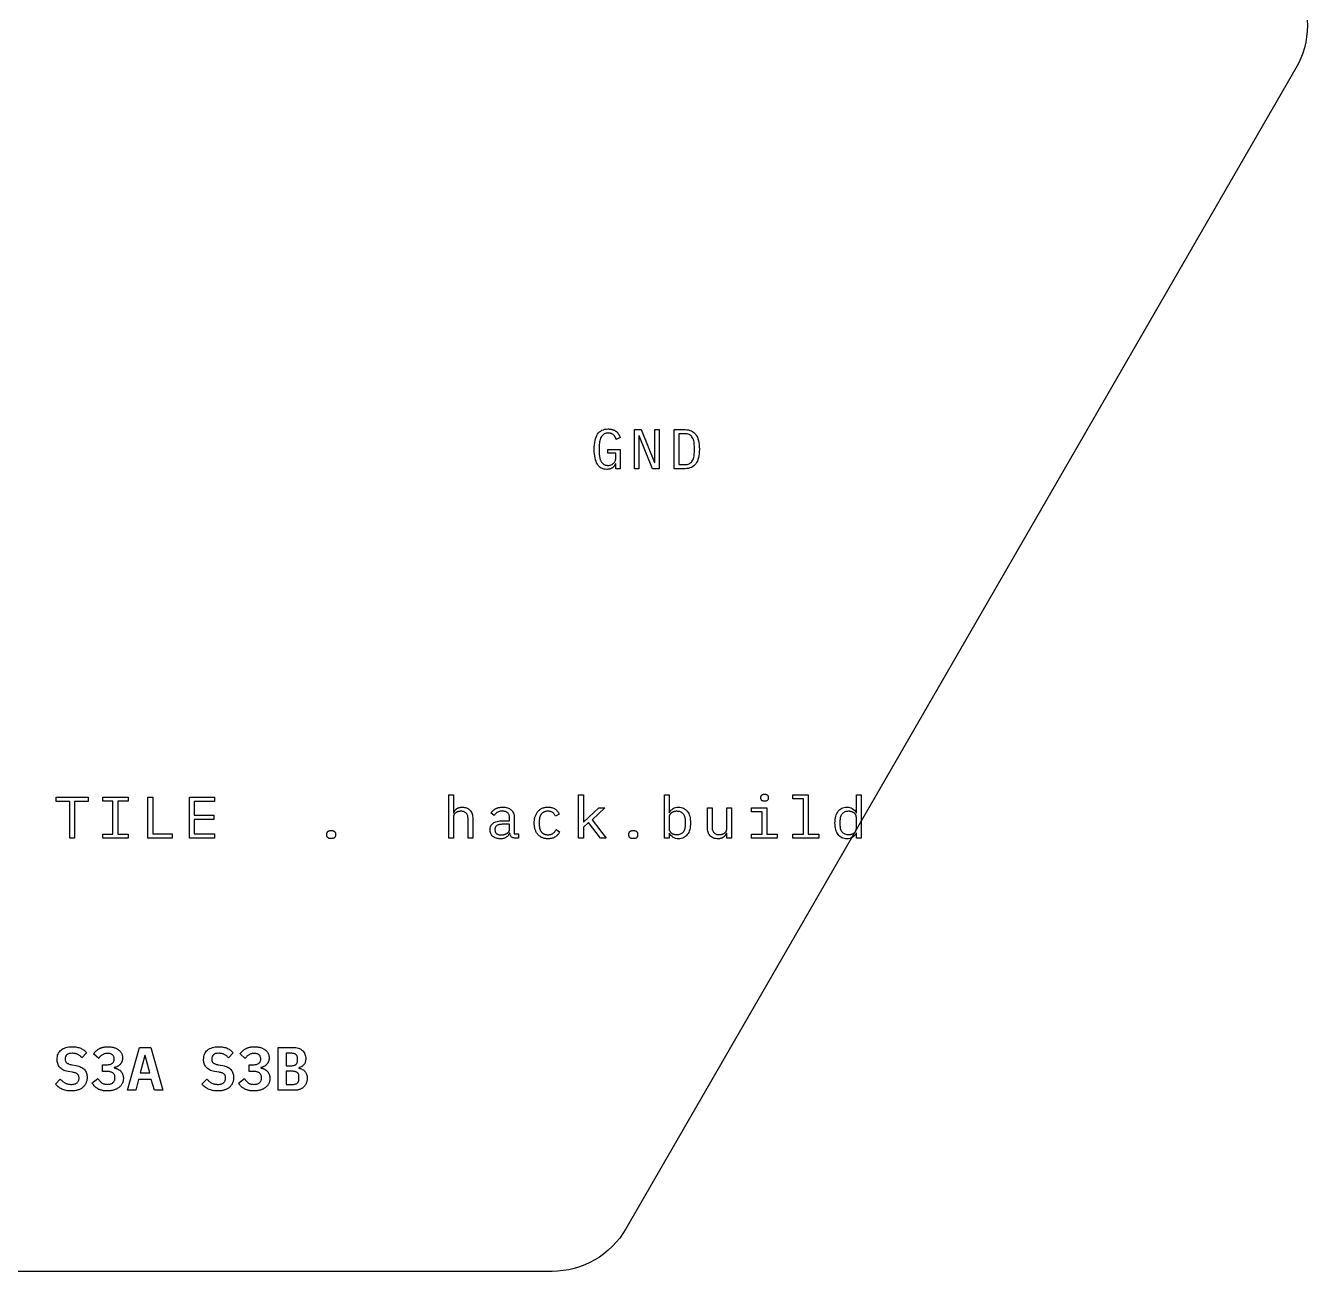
# Model space of a CAD drawing. Header units: metres. Extents: x 0 to 107, y 0 to 94.
# Drawn here: x 58.9 to 107.01, y 0 to 46.77 of the extents above; entities that cross this region are included whole.
import ezdxf

# ---------------------------------------------------------------- set-up
doc = ezdxf.new("R2010")
doc.units = ezdxf.units.M
doc.layers.add('ENGRAVE', color=7, linetype='Continuous')
doc.layers.add('OUTLINE', color=7, linetype='Continuous')

msp = doc.modelspace()

# ---------------------------------------------------------------- linework, layer by layer
at = {"layer": 'ENGRAVE'}
for points in [[(81.014, 30.266), (81.008, 30.256), (81.001, 30.246), (80.995, 30.236), (80.988, 30.227), (80.981, 30.217), (80.973, 30.209), (80.965, 30.2), (80.956, 30.192), (80.947, 30.183), (80.937, 30.176), (80.927, 30.168), (80.917, 30.161), (80.906, 30.155), (80.895, 30.148), (80.883, 30.142), (80.87, 30.137), (80.857, 30.131), (80.844, 30.126), (80.83, 30.122), (80.815, 30.118), (80.8, 30.115), (80.784, 30.112), (80.767, 30.11), (80.75, 30.109), (80.732, 30.108), (80.714, 30.107), (80.656, 30.111), (80.602, 30.12), (80.551, 30.135), (80.505, 30.156), (80.462, 30.183), (80.424, 30.216), (80.389, 30.255), (80.358, 30.301), (80.33, 30.352), (80.307, 30.408), (80.287, 30.469), (80.27, 30.536), (80.258, 30.608), (80.248, 30.685), (80.243, 30.767), (80.241, 30.855), (80.243, 30.947), (80.249, 31.033), (80.259, 31.113), (80.273, 31.187), (80.291, 31.256), (80.313, 31.319), (80.339, 31.377), (80.369, 31.428), (80.404, 31.474), (80.442, 31.514), (80.485, 31.547), (80.532, 31.575), (80.584, 31.596), (80.639, 31.611), (80.7, 31.621), (80.764, 31.624), (80.789, 31.623), (80.814, 31.622), (80.837, 31.62), (80.86, 31.617), (80.882, 31.613), (80.903, 31.608), (80.923, 31.603), (80.943, 31.596), (80.961, 31.589), (80.979, 31.582), (80.996, 31.573), (81.013, 31.564), (81.029, 31.555), (81.044, 31.545), (81.058, 31.534), (81.072, 31.523), (81.085, 31.511), (81.097, 31.499), (81.109, 31.487), (81.121, 31.474), (81.132, 31.461), (81.142, 31.447), (81.152, 31.433), (81.161, 31.419), (81.17, 31.404), (81.178, 31.39), (81.186, 31.375), (81.194, 31.361), (81.201, 31.346), (81.207, 31.332), (81.214, 31.317), (81.22, 31.302), (81.069, 31.233), (81.064, 31.245), (81.059, 31.257), (81.054, 31.269), (81.048, 31.28), (81.043, 31.291), (81.037, 31.303), (81.032, 31.314), (81.026, 31.324), (81.019, 31.335), (81.013, 31.345), (81.006, 31.355), (80.999, 31.365), (80.991, 31.374), (80.983, 31.383), (80.975, 31.392), (80.967, 31.4), (80.958, 31.408), (80.949, 31.415), (80.939, 31.423), (80.929, 31.429), (80.918, 31.435), (80.907, 31.441), (80.896, 31.447), (80.884, 31.451), (80.871, 31.456), (80.859, 31.46), (80.845, 31.463), (80.831, 31.466), (80.817, 31.468), (80.802, 31.469), (80.786, 31.47), (80.77, 31.47), (80.728, 31.468), (80.688, 31.462), (80.651, 31.452), (80.617, 31.437), (80.586, 31.419), (80.558, 31.396), (80.533, 31.369), (80.511, 31.338), (80.492, 31.304), (80.475, 31.266), (80.461, 31.226), (80.449, 31.184), (80.44, 31.138), (80.433, 31.09), (80.429, 31.039), (80.428, 30.985), (80.428, 30.758), (80.428, 30.731), (80.429, 30.704), (80.43, 30.678), (80.432, 30.652), (80.435, 30.627), (80.438, 30.603), (80.441, 30.579), (80.445, 30.556), (80.449, 30.533), (80.455, 30.512), (80.461, 30.491), (80.467, 30.471), (80.475, 30.451), (80.483, 30.432), (80.491, 30.414), (80.501, 30.397), (80.511, 30.381), (80.521, 30.366), (80.533, 30.351), (80.545, 30.338), (80.558, 30.325), (80.572, 30.314), (80.586, 30.303), (80.601, 30.293), (80.617, 30.285), (80.634, 30.277), (80.652, 30.271), (80.67, 30.266), (80.69, 30.262), (80.71, 30.259), (80.731, 30.257), (80.754, 30.257), (80.788, 30.258), (80.821, 30.262), (80.852, 30.269), (80.881, 30.278), (80.908, 30.29), (80.932, 30.305), (80.955, 30.323), (80.976, 30.343), (80.995, 30.365), (81.011, 30.389), (81.025, 30.414), (81.036, 30.441), (81.045, 30.47), (81.051, 30.5), (81.055, 30.532), (81.056, 30.565), (81.056, 30.716), (80.747, 30.716), (80.747, 30.857), (81.22, 30.857), (81.22, 30.133), (81.056, 30.133), (81.056, 30.328), (81.046, 30.328), (81.041, 30.318), (81.036, 30.307), (81.03, 30.297), (81.025, 30.287), (81.019, 30.276), (81.014, 30.266)], [(82.676, 31.598), (82.676, 30.133), (82.426, 30.133), (81.926, 31.367), (81.911, 31.367), (81.911, 30.133), (81.752, 30.133), (81.752, 31.598), (82.002, 31.598), (82.501, 30.364), (82.516, 30.364), (82.516, 31.598), (82.676, 31.598)], [(84.085, 31.365), (84.112, 31.31), (84.134, 31.25), (84.153, 31.184), (84.167, 31.113), (84.178, 31.036), (84.184, 30.954), (84.186, 30.866), (84.184, 30.778), (84.178, 30.695), (84.167, 30.618), (84.153, 30.547), (84.134, 30.481), (84.112, 30.421), (84.085, 30.366), (84.054, 30.317), (84.019, 30.274), (83.979, 30.237), (83.935, 30.205), (83.887, 30.179), (83.835, 30.159), (83.778, 30.144), (83.718, 30.136), (83.653, 30.133), (83.243, 30.133), (83.243, 31.598), (83.653, 31.598), (83.718, 31.596), (83.778, 31.587), (83.835, 31.572), (83.887, 31.552), (83.935, 31.526), (83.979, 31.495), (84.019, 31.457), (84.054, 31.414), (84.085, 31.365)], [(83.949, 30.475), (83.964, 30.513), (83.977, 30.555), (83.987, 30.599), (83.994, 30.647), (83.998, 30.698), (83.999, 30.752), (83.999, 30.979), (83.998, 31.033), (83.994, 31.084), (83.987, 31.132), (83.977, 31.176), (83.964, 31.218), (83.949, 31.256), (83.931, 31.291), (83.91, 31.323), (83.886, 31.352), (83.86, 31.377), (83.831, 31.398), (83.799, 31.415), (83.764, 31.428), (83.727, 31.438), (83.687, 31.443), (83.644, 31.445), (83.42, 31.445), (83.42, 30.286), (83.644, 30.286), (83.687, 30.288), (83.727, 30.294), (83.764, 30.303), (83.799, 30.316), (83.831, 30.334), (83.86, 30.354), (83.886, 30.379), (83.91, 30.408), (83.931, 30.44), (83.949, 30.475)], [(75.009, 17.296), (75.016, 17.306), (75.023, 17.315), (75.031, 17.324), (75.039, 17.332), (75.047, 17.34), (75.056, 17.348), (75.065, 17.356), (75.074, 17.363), (75.084, 17.37), (75.094, 17.377), (75.105, 17.383), (75.116, 17.389), (75.128, 17.395), (75.14, 17.4), (75.153, 17.405), (75.166, 17.409), (75.179, 17.413), (75.193, 17.417), (75.208, 17.42), (75.223, 17.423), (75.238, 17.424), (75.255, 17.426), (75.271, 17.427), (75.289, 17.427), (75.332, 17.425), (75.373, 17.42), (75.413, 17.411), (75.449, 17.399), (75.484, 17.383), (75.516, 17.363), (75.547, 17.34), (75.575, 17.314), (75.6, 17.284), (75.622, 17.251), (75.64, 17.216), (75.656, 17.177), (75.667, 17.136), (75.676, 17.091), (75.681, 17.044), (75.683, 16.994), (75.683, 16.265), (75.507, 16.265), (75.507, 16.963), (75.505, 17.001), (75.502, 17.036), (75.497, 17.069), (75.49, 17.099), (75.48, 17.127), (75.468, 17.152), (75.454, 17.175), (75.438, 17.195), (75.42, 17.213), (75.4, 17.228), (75.378, 17.241), (75.354, 17.252), (75.328, 17.26), (75.3, 17.266), (75.27, 17.27), (75.238, 17.271), (75.225, 17.271), (75.212, 17.27), (75.199, 17.269), (75.186, 17.267), (75.173, 17.266), (75.16, 17.263), (75.147, 17.261), (75.135, 17.258), (75.122, 17.254), (75.11, 17.25), (75.098, 17.246), (75.087, 17.241), (75.076, 17.236), (75.065, 17.23), (75.055, 17.224), (75.045, 17.218), (75.035, 17.211), (75.026, 17.204), (75.017, 17.196), (75.009, 17.188), (75.001, 17.179), (74.994, 17.17), (74.987, 17.16), (74.981, 17.15), (74.975, 17.139), (74.97, 17.128), (74.966, 17.117), (74.963, 17.105), (74.96, 17.092), (74.958, 17.08), (74.957, 17.067), (74.957, 17.053), (74.957, 16.265), (74.781, 16.265), (74.781, 17.893), (74.957, 17.893), (74.957, 17.216), (74.965, 17.216), (74.97, 17.226), (74.975, 17.236), (74.98, 17.247), (74.985, 17.257), (74.991, 17.267), (74.997, 17.277), (75.003, 17.286), (75.009, 17.296)], [(79.832, 16.265), (79.656, 16.265), (79.656, 17.893), (79.832, 17.893), (79.832, 16.866), (79.841, 16.866), (80.039, 17.053), (80.417, 17.401), (80.633, 17.401), (80.162, 16.956), (80.688, 16.265), (80.47, 16.265), (80.028, 16.855), (79.832, 16.677), (79.832, 16.265)], [(83.552, 17.405), (83.595, 17.388), (83.634, 17.366), (83.671, 17.339), (83.704, 17.307), (83.735, 17.271), (83.763, 17.23), (83.787, 17.185), (83.807, 17.136), (83.824, 17.083), (83.836, 17.027), (83.846, 16.966), (83.851, 16.901), (83.853, 16.833), (83.851, 16.765), (83.846, 16.7), (83.836, 16.639), (83.824, 16.583), (83.807, 16.53), (83.787, 16.481), (83.763, 16.436), (83.735, 16.395), (83.704, 16.359), (83.671, 16.327), (83.634, 16.3), (83.595, 16.278), (83.552, 16.261), (83.507, 16.249), (83.459, 16.241), (83.409, 16.239), (83.351, 16.242), (83.297, 16.252), (83.247, 16.269), (83.201, 16.292), (83.16, 16.321), (83.122, 16.358), (83.088, 16.401), (83.059, 16.45), (83.05, 16.45), (83.05, 16.265), (82.874, 16.265), (82.874, 17.893), (83.05, 17.893), (83.05, 17.216), (83.059, 17.216), (83.088, 17.265), (83.122, 17.308), (83.16, 17.344), (83.201, 17.374), (83.247, 17.397), (83.297, 17.414), (83.351, 17.424), (83.409, 17.427), (83.459, 17.425), (83.507, 17.417), (83.552, 17.405)], [(86.501, 17.73), (86.499, 17.74), (86.497, 17.752), (86.497, 17.764), (86.497, 17.799), (86.497, 17.811), (86.499, 17.822), (86.501, 17.833), (86.504, 17.843), (86.509, 17.853), (86.514, 17.862), (86.52, 17.871), (86.528, 17.879), (86.536, 17.887), (86.546, 17.893), (86.557, 17.899), (86.57, 17.903), (86.584, 17.906), (86.6, 17.909), (86.617, 17.91), (86.635, 17.911), (86.654, 17.91), (86.671, 17.909), (86.687, 17.906), (86.701, 17.903), (86.714, 17.899), (86.725, 17.893), (86.735, 17.887), (86.743, 17.879), (86.75, 17.871), (86.757, 17.862), (86.762, 17.853), (86.766, 17.843), (86.77, 17.833), (86.772, 17.822), (86.773, 17.811), (86.774, 17.799), (86.774, 17.764), (86.773, 17.752), (86.772, 17.74), (86.77, 17.73), (86.766, 17.719), (86.762, 17.71), (86.757, 17.7), (86.75, 17.692), (86.743, 17.683), (86.735, 17.676), (86.725, 17.669), (86.714, 17.664), (86.701, 17.659), (86.687, 17.656), (86.671, 17.653), (86.654, 17.652), (86.635, 17.651), (86.617, 17.652), (86.6, 17.653), (86.584, 17.656), (86.57, 17.659), (86.557, 17.664), (86.546, 17.669), (86.536, 17.676), (86.528, 17.683), (86.52, 17.692), (86.514, 17.7), (86.509, 17.71), (86.504, 17.719), (86.501, 17.73)], [(87.701, 17.744), (87.701, 17.893), (88.273, 17.893), (88.273, 16.415), (88.669, 16.415), (88.669, 16.265), (87.701, 16.265), (87.701, 16.415), (88.097, 16.415), (88.097, 17.744), (87.701, 17.744)], [(89.577, 16.261), (89.535, 16.278), (89.496, 16.3), (89.459, 16.327), (89.426, 16.359), (89.395, 16.395), (89.367, 16.436), (89.343, 16.481), (89.323, 16.53), (89.306, 16.583), (89.294, 16.639), (89.284, 16.7), (89.279, 16.765), (89.277, 16.833), (89.279, 16.901), (89.284, 16.966), (89.294, 17.027), (89.306, 17.083), (89.323, 17.136), (89.343, 17.185), (89.367, 17.23), (89.395, 17.271), (89.426, 17.307), (89.459, 17.339), (89.496, 17.366), (89.535, 17.388), (89.577, 17.405), (89.623, 17.417), (89.671, 17.425), (89.721, 17.427), (89.779, 17.424), (89.833, 17.414), (89.883, 17.397), (89.929, 17.374), (89.97, 17.344), (90.008, 17.308), (90.042, 17.265), (90.071, 17.216), (90.08, 17.216), (90.08, 17.893), (90.256, 17.893), (90.256, 16.265), (90.08, 16.265), (90.08, 16.45), (90.071, 16.45), (90.042, 16.401), (90.008, 16.358), (89.97, 16.321), (89.929, 16.292), (89.883, 16.269), (89.833, 16.252), (89.779, 16.242), (89.721, 16.239), (89.671, 16.241), (89.623, 16.249), (89.577, 16.261)], [(60.04, 17.64), (60.04, 17.801), (61.25, 17.801), (61.25, 17.64), (60.737, 17.64), (60.737, 16.265), (60.553, 16.265), (60.553, 17.64), (60.04, 17.64)], [(61.79, 16.265), (61.79, 16.413), (62.173, 16.413), (62.173, 17.654), (61.79, 17.654), (61.79, 17.801), (62.74, 17.801), (62.74, 17.654), (62.357, 17.654), (62.357, 16.413), (62.74, 16.413), (62.74, 16.265), (61.79, 16.265)], [(63.489, 16.265), (63.489, 17.801), (63.674, 17.801), (63.674, 16.426), (64.402, 16.426), (64.402, 16.265), (63.489, 16.265)], [(65.043, 17.801), (65.989, 17.801), (65.989, 17.64), (65.228, 17.64), (65.228, 17.123), (65.963, 17.123), (65.963, 16.963), (65.228, 16.963), (65.228, 16.426), (65.989, 16.426), (65.989, 16.265), (65.043, 16.265), (65.043, 17.801)], [(77.084, 16.394), (77.079, 16.412), (77.075, 16.431), (77.072, 16.45), (77.061, 16.45), (77.051, 16.426), (77.039, 16.403), (77.026, 16.382), (77.012, 16.362), (76.996, 16.343), (76.979, 16.326), (76.961, 16.31), (76.941, 16.295), (76.919, 16.282), (76.896, 16.271), (76.871, 16.261), (76.844, 16.253), (76.816, 16.247), (76.785, 16.242), (76.753, 16.24), (76.72, 16.239), (76.676, 16.24), (76.635, 16.245), (76.596, 16.252), (76.56, 16.262), (76.525, 16.275), (76.493, 16.291), (76.463, 16.31), (76.436, 16.331), (76.411, 16.356), (76.39, 16.382), (76.371, 16.41), (76.357, 16.441), (76.345, 16.474), (76.337, 16.508), (76.332, 16.545), (76.33, 16.584), (76.332, 16.623), (76.337, 16.659), (76.346, 16.693), (76.359, 16.725), (76.375, 16.754), (76.395, 16.781), (76.419, 16.806), (76.446, 16.829), (76.477, 16.849), (76.512, 16.866), (76.552, 16.881), (76.597, 16.893), (76.645, 16.902), (76.699, 16.909), (76.756, 16.913), (76.819, 16.914), (77.061, 16.914), (77.061, 17.027), (77.059, 17.057), (77.056, 17.085), (77.051, 17.112), (77.043, 17.136), (77.033, 17.159), (77.021, 17.179), (77.007, 17.198), (76.99, 17.215), (76.972, 17.229), (76.951, 17.242), (76.929, 17.253), (76.905, 17.262), (76.879, 17.269), (76.851, 17.273), (76.821, 17.276), (76.79, 17.277), (76.762, 17.277), (76.735, 17.275), (76.71, 17.271), (76.686, 17.266), (76.663, 17.26), (76.642, 17.252), (76.622, 17.243), (76.603, 17.232), (76.585, 17.22), (76.568, 17.208), (76.553, 17.194), (76.538, 17.179), (76.523, 17.163), (76.51, 17.147), (76.498, 17.129), (76.486, 17.11), (76.368, 17.198), (76.373, 17.209), (76.38, 17.22), (76.386, 17.231), (76.393, 17.242), (76.401, 17.252), (76.409, 17.263), (76.418, 17.273), (76.427, 17.284), (76.437, 17.294), (76.447, 17.304), (76.457, 17.314), (76.469, 17.323), (76.481, 17.332), (76.493, 17.341), (76.506, 17.35), (76.519, 17.358), (76.533, 17.365), (76.548, 17.373), (76.563, 17.38), (76.578, 17.386), (76.594, 17.392), (76.611, 17.398), (76.627, 17.403), (76.645, 17.408), (76.663, 17.413), (76.681, 17.416), (76.7, 17.42), (76.719, 17.422), (76.739, 17.424), (76.759, 17.426), (76.78, 17.427), (76.801, 17.427), (76.85, 17.425), (76.896, 17.421), (76.94, 17.413), (76.981, 17.402), (77.019, 17.387), (77.055, 17.37), (77.088, 17.349), (77.119, 17.326), (77.146, 17.299), (77.17, 17.27), (77.191, 17.239), (77.207, 17.205), (77.22, 17.168), (77.229, 17.129), (77.235, 17.088), (77.237, 17.044), (77.237, 16.419), (77.395, 16.419), (77.395, 16.265), (77.274, 16.265), (77.249, 16.266), (77.226, 16.269), (77.205, 16.273), (77.185, 16.279), (77.168, 16.286), (77.152, 16.295), (77.138, 16.306), (77.127, 16.318), (77.116, 16.332), (77.107, 16.346), (77.098, 16.361), (77.091, 16.378), (77.084, 16.394)], [(78.197, 16.333), (78.178, 16.349), (78.159, 16.365), (78.141, 16.383), (78.124, 16.402), (78.108, 16.422), (78.093, 16.442), (78.079, 16.464), (78.066, 16.487), (78.054, 16.511), (78.043, 16.536), (78.033, 16.562), (78.024, 16.589), (78.016, 16.617), (78.009, 16.645), (78.003, 16.675), (77.998, 16.705), (77.995, 16.736), (77.992, 16.767), (77.99, 16.8), (77.99, 16.833), (77.99, 16.866), (77.992, 16.899), (77.995, 16.93), (77.999, 16.961), (78.004, 16.991), (78.01, 17.021), (78.017, 17.049), (78.025, 17.077), (78.034, 17.104), (78.044, 17.13), (78.056, 17.155), (78.068, 17.179), (78.081, 17.202), (78.095, 17.224), (78.11, 17.245), (78.126, 17.265), (78.143, 17.284), (78.161, 17.302), (78.18, 17.319), (78.199, 17.334), (78.22, 17.349), (78.241, 17.362), (78.264, 17.374), (78.287, 17.385), (78.311, 17.395), (78.336, 17.403), (78.361, 17.411), (78.388, 17.417), (78.415, 17.421), (78.444, 17.424), (78.473, 17.426), (78.502, 17.427), (78.543, 17.426), (78.581, 17.422), (78.617, 17.417), (78.652, 17.409), (78.685, 17.399), (78.715, 17.386), (78.744, 17.371), (78.771, 17.354), (78.796, 17.336), (78.819, 17.315), (78.841, 17.294), (78.86, 17.271), (78.879, 17.246), (78.895, 17.221), (78.91, 17.194), (78.923, 17.165), (78.782, 17.09), (78.773, 17.112), (78.764, 17.132), (78.753, 17.151), (78.741, 17.168), (78.727, 17.185), (78.713, 17.2), (78.697, 17.214), (78.679, 17.227), (78.661, 17.238), (78.642, 17.248), (78.621, 17.256), (78.599, 17.263), (78.577, 17.268), (78.553, 17.272), (78.528, 17.274), (78.502, 17.275), (78.483, 17.275), (78.465, 17.274), (78.447, 17.272), (78.429, 17.269), (78.413, 17.265), (78.396, 17.261), (78.38, 17.256), (78.365, 17.25), (78.35, 17.243), (78.336, 17.236), (78.322, 17.228), (78.309, 17.219), (78.297, 17.21), (78.285, 17.2), (78.273, 17.19), (78.263, 17.178), (78.252, 17.167), (78.243, 17.154), (78.234, 17.141), (78.226, 17.128), (78.218, 17.114), (78.212, 17.099), (78.205, 17.084), (78.2, 17.068), (78.195, 17.052), (78.191, 17.036), (78.187, 17.019), (78.184, 17.002), (78.182, 16.984), (78.18, 16.966), (78.179, 16.948), (78.179, 16.93), (78.179, 16.736), (78.179, 16.718), (78.18, 16.699), (78.182, 16.682), (78.184, 16.664), (78.187, 16.647), (78.191, 16.63), (78.195, 16.614), (78.2, 16.598), (78.205, 16.582), (78.212, 16.567), (78.218, 16.552), (78.226, 16.538), (78.234, 16.525), (78.243, 16.512), (78.252, 16.499), (78.263, 16.488), (78.273, 16.476), (78.285, 16.466), (78.297, 16.456), (78.309, 16.447), (78.323, 16.438), (78.336, 16.43), (78.351, 16.423), (78.366, 16.416), (78.382, 16.41), (78.398, 16.405), (78.415, 16.401), (78.432, 16.397), (78.45, 16.394), (78.468, 16.392), (78.487, 16.391), (78.507, 16.391), (78.535, 16.392), (78.561, 16.394), (78.587, 16.398), (78.611, 16.404), (78.634, 16.411), (78.656, 16.42), (78.677, 16.431), (78.696, 16.444), (78.714, 16.457), (78.731, 16.472), (78.748, 16.489), (78.763, 16.506), (78.777, 16.525), (78.791, 16.545), (78.803, 16.566), (78.815, 16.589), (78.94, 16.503), (78.927, 16.475), (78.911, 16.448), (78.894, 16.423), (78.876, 16.398), (78.855, 16.375), (78.833, 16.354), (78.809, 16.333), (78.783, 16.314), (78.755, 16.296), (78.725, 16.281), (78.694, 16.268), (78.66, 16.258), (78.624, 16.249), (78.586, 16.244), (78.546, 16.24), (78.505, 16.239), (78.474, 16.24), (78.445, 16.242), (78.416, 16.245), (78.388, 16.25), (78.361, 16.256), (78.335, 16.263), (78.31, 16.272), (78.286, 16.282), (78.262, 16.293), (78.24, 16.305), (78.218, 16.319), (78.197, 16.333)], [(85.139, 16.342), (85.131, 16.334), (85.123, 16.326), (85.114, 16.318), (85.105, 16.31), (85.096, 16.303), (85.086, 16.296), (85.076, 16.289), (85.065, 16.283), (85.054, 16.277), (85.042, 16.271), (85.03, 16.266), (85.017, 16.261), (85.004, 16.257), (84.991, 16.252), (84.977, 16.249), (84.962, 16.246), (84.947, 16.243), (84.931, 16.241), (84.915, 16.24), (84.898, 16.239), (84.881, 16.239), (84.838, 16.241), (84.796, 16.246), (84.757, 16.255), (84.721, 16.267), (84.686, 16.283), (84.653, 16.303), (84.623, 16.326), (84.595, 16.352), (84.57, 16.382), (84.548, 16.415), (84.529, 16.45), (84.514, 16.489), (84.503, 16.53), (84.494, 16.575), (84.489, 16.622), (84.487, 16.672), (84.487, 17.401), (84.663, 17.401), (84.663, 16.703), (84.664, 16.665), (84.668, 16.63), (84.673, 16.597), (84.68, 16.567), (84.69, 16.539), (84.702, 16.514), (84.716, 16.491), (84.732, 16.471), (84.75, 16.453), (84.77, 16.438), (84.792, 16.425), (84.816, 16.414), (84.842, 16.406), (84.87, 16.4), (84.9, 16.396), (84.932, 16.395), (84.945, 16.395), (84.958, 16.396), (84.971, 16.397), (84.984, 16.398), (84.997, 16.4), (85.01, 16.403), (85.022, 16.405), (85.035, 16.408), (85.048, 16.412), (85.06, 16.416), (85.072, 16.42), (85.083, 16.425), (85.094, 16.43), (85.105, 16.436), (85.115, 16.442), (85.125, 16.448), (85.135, 16.455), (85.144, 16.462), (85.153, 16.47), (85.161, 16.478), (85.169, 16.487), (85.176, 16.496), (85.183, 16.505), (85.189, 16.515), (85.195, 16.526), (85.2, 16.536), (85.204, 16.548), (85.207, 16.56), (85.21, 16.572), (85.212, 16.585), (85.213, 16.599), (85.213, 16.613), (85.213, 17.401), (85.389, 17.401), (85.389, 16.265), (85.213, 16.265), (85.213, 16.45), (85.205, 16.45), (85.2, 16.44), (85.195, 16.429), (85.19, 16.419), (85.185, 16.409), (85.179, 16.399), (85.173, 16.389), (85.167, 16.38), (85.161, 16.37), (85.154, 16.36), (85.147, 16.351), (85.139, 16.342)], [(86.547, 16.415), (86.547, 17.251), (86.138, 17.251), (86.138, 17.401), (86.723, 17.401), (86.723, 16.415), (87.106, 16.415), (87.106, 16.265), (86.138, 16.265), (86.138, 16.415), (86.547, 16.415)], [(83.658, 16.663), (83.662, 16.699), (83.664, 16.736), (83.664, 16.93), (83.662, 16.967), (83.658, 17.003), (83.652, 17.037), (83.643, 17.069), (83.631, 17.099), (83.616, 17.127), (83.599, 17.153), (83.579, 17.177), (83.557, 17.199), (83.532, 17.218), (83.506, 17.234), (83.477, 17.247), (83.446, 17.258), (83.413, 17.265), (83.378, 17.269), (83.34, 17.271), (83.326, 17.271), (83.311, 17.27), (83.297, 17.269), (83.283, 17.267), (83.269, 17.265), (83.255, 17.262), (83.241, 17.259), (83.228, 17.255), (83.215, 17.251), (83.203, 17.247), (83.19, 17.242), (83.179, 17.236), (83.167, 17.231), (83.156, 17.224), (83.146, 17.217), (83.136, 17.21), (83.126, 17.203), (83.117, 17.195), (83.108, 17.186), (83.1, 17.177), (83.093, 17.168), (83.086, 17.158), (83.079, 17.148), (83.073, 17.138), (83.068, 17.127), (83.063, 17.115), (83.059, 17.103), (83.056, 17.091), (83.053, 17.078), (83.051, 17.065), (83.05, 17.052), (83.05, 17.038), (83.05, 16.628), (83.05, 16.614), (83.051, 16.601), (83.053, 16.587), (83.056, 16.575), (83.059, 16.562), (83.063, 16.551), (83.068, 16.539), (83.073, 16.528), (83.079, 16.518), (83.086, 16.508), (83.093, 16.498), (83.1, 16.489), (83.108, 16.48), (83.117, 16.471), (83.126, 16.463), (83.136, 16.456), (83.146, 16.448), (83.156, 16.442), (83.167, 16.435), (83.179, 16.43), (83.19, 16.424), (83.203, 16.419), (83.215, 16.415), (83.228, 16.411), (83.241, 16.407), (83.255, 16.404), (83.269, 16.401), (83.283, 16.399), (83.297, 16.397), (83.311, 16.396), (83.326, 16.395), (83.34, 16.395), (83.378, 16.397), (83.413, 16.401), (83.446, 16.408), (83.477, 16.419), (83.506, 16.432), (83.532, 16.448), (83.557, 16.467), (83.579, 16.489), (83.599, 16.513), (83.616, 16.539), (83.631, 16.567), (83.643, 16.597), (83.652, 16.629), (83.658, 16.663)], [(89.951, 16.43), (89.963, 16.435), (89.974, 16.442), (89.984, 16.448), (89.994, 16.456), (90.004, 16.463), (90.013, 16.471), (90.022, 16.48), (90.03, 16.489), (90.037, 16.498), (90.044, 16.508), (90.051, 16.518), (90.057, 16.528), (90.062, 16.539), (90.067, 16.551), (90.071, 16.562), (90.074, 16.575), (90.077, 16.587), (90.079, 16.601), (90.08, 16.614), (90.08, 16.628), (90.08, 17.038), (90.08, 17.052), (90.079, 17.065), (90.077, 17.078), (90.074, 17.091), (90.071, 17.103), (90.067, 17.115), (90.062, 17.127), (90.057, 17.138), (90.051, 17.148), (90.044, 17.158), (90.037, 17.168), (90.03, 17.177), (90.022, 17.186), (90.013, 17.195), (90.004, 17.203), (89.994, 17.21), (89.984, 17.217), (89.974, 17.224), (89.963, 17.231), (89.951, 17.236), (89.94, 17.242), (89.927, 17.247), (89.915, 17.251), (89.902, 17.255), (89.888, 17.259), (89.875, 17.262), (89.861, 17.265), (89.847, 17.267), (89.833, 17.269), (89.819, 17.27), (89.804, 17.271), (89.79, 17.271), (89.752, 17.269), (89.717, 17.265), (89.684, 17.258), (89.653, 17.247), (89.624, 17.234), (89.598, 17.218), (89.573, 17.199), (89.551, 17.177), (89.531, 17.153), (89.514, 17.127), (89.499, 17.099), (89.487, 17.069), (89.478, 17.037), (89.471, 17.003), (89.467, 16.967), (89.466, 16.93), (89.466, 16.736), (89.467, 16.699), (89.471, 16.663), (89.478, 16.629), (89.487, 16.597), (89.499, 16.567), (89.514, 16.539), (89.531, 16.513), (89.551, 16.489), (89.573, 16.467), (89.598, 16.448), (89.624, 16.432), (89.653, 16.419), (89.684, 16.408), (89.717, 16.401), (89.752, 16.397), (89.79, 16.395), (89.804, 16.395), (89.819, 16.396), (89.833, 16.397), (89.847, 16.399), (89.861, 16.401), (89.875, 16.404), (89.888, 16.407), (89.902, 16.411), (89.915, 16.415), (89.927, 16.419), (89.94, 16.424), (89.951, 16.43)], [(70.216, 16.314), (70.211, 16.325), (70.207, 16.337), (70.204, 16.35), (70.203, 16.364), (70.202, 16.378), (70.202, 16.417), (70.203, 16.431), (70.204, 16.445), (70.207, 16.457), (70.211, 16.469), (70.216, 16.481), (70.223, 16.492), (70.23, 16.502), (70.238, 16.512), (70.248, 16.521), (70.26, 16.528), (70.273, 16.535), (70.288, 16.54), (70.305, 16.544), (70.323, 16.547), (70.343, 16.549), (70.365, 16.549), (70.387, 16.549), (70.407, 16.547), (70.425, 16.544), (70.442, 16.54), (70.457, 16.535), (70.47, 16.528), (70.482, 16.521), (70.491, 16.512), (70.5, 16.502), (70.507, 16.492), (70.514, 16.481), (70.519, 16.469), (70.523, 16.457), (70.525, 16.445), (70.527, 16.431), (70.528, 16.417), (70.528, 16.378), (70.527, 16.364), (70.525, 16.35), (70.523, 16.337), (70.519, 16.325), (70.514, 16.314), (70.507, 16.303), (70.5, 16.293), (70.491, 16.283), (70.482, 16.274), (70.47, 16.267), (70.457, 16.26), (70.442, 16.255), (70.425, 16.251), (70.407, 16.248), (70.387, 16.246), (70.365, 16.246), (70.343, 16.246), (70.323, 16.248), (70.305, 16.251), (70.288, 16.255), (70.273, 16.26), (70.26, 16.267), (70.248, 16.274), (70.238, 16.283), (70.23, 16.293), (70.223, 16.303), (70.216, 16.314)], [(76.939, 16.428), (76.951, 16.434), (76.962, 16.44), (76.973, 16.447), (76.983, 16.454), (76.992, 16.461), (77.001, 16.469), (77.01, 16.477), (77.018, 16.486), (77.025, 16.494), (77.031, 16.503), (77.037, 16.513), (77.043, 16.523), (77.048, 16.532), (77.052, 16.543), (77.055, 16.553), (77.057, 16.563), (77.059, 16.574), (77.06, 16.584), (77.061, 16.595), (77.061, 16.782), (76.819, 16.782), (76.78, 16.782), (76.745, 16.78), (76.712, 16.776), (76.682, 16.771), (76.654, 16.765), (76.629, 16.758), (76.607, 16.749), (76.588, 16.738), (76.571, 16.727), (76.556, 16.714), (76.543, 16.7), (76.533, 16.684), (76.525, 16.668), (76.519, 16.65), (76.516, 16.631), (76.515, 16.611), (76.515, 16.565), (76.516, 16.543), (76.519, 16.523), (76.524, 16.505), (76.531, 16.487), (76.539, 16.471), (76.55, 16.457), (76.563, 16.443), (76.578, 16.431), (76.594, 16.421), (76.612, 16.412), (76.631, 16.404), (76.652, 16.398), (76.675, 16.393), (76.698, 16.389), (76.724, 16.387), (76.75, 16.386), (76.767, 16.387), (76.784, 16.387), (76.8, 16.389), (76.816, 16.39), (76.831, 16.393), (76.846, 16.396), (76.86, 16.399), (76.875, 16.403), (76.888, 16.407), (76.902, 16.412), (76.915, 16.417), (76.927, 16.422), (76.939, 16.428)], [(81.551, 16.325), (81.547, 16.337), (81.544, 16.35), (81.543, 16.364), (81.542, 16.378), (81.542, 16.417), (81.543, 16.431), (81.544, 16.445), (81.547, 16.457), (81.551, 16.469), (81.556, 16.481), (81.563, 16.492), (81.57, 16.502), (81.578, 16.512), (81.588, 16.521), (81.6, 16.528), (81.613, 16.535), (81.628, 16.54), (81.645, 16.544), (81.663, 16.547), (81.683, 16.549), (81.705, 16.549), (81.727, 16.549), (81.747, 16.547), (81.765, 16.544), (81.782, 16.54), (81.797, 16.535), (81.81, 16.528), (81.822, 16.521), (81.831, 16.512), (81.84, 16.502), (81.847, 16.492), (81.854, 16.481), (81.859, 16.469), (81.863, 16.457), (81.865, 16.445), (81.867, 16.431), (81.868, 16.417), (81.868, 16.378), (81.867, 16.364), (81.865, 16.35), (81.863, 16.337), (81.859, 16.325), (81.854, 16.314), (81.847, 16.303), (81.84, 16.293), (81.831, 16.283), (81.822, 16.274), (81.81, 16.267), (81.797, 16.26), (81.782, 16.255), (81.765, 16.251), (81.747, 16.248), (81.727, 16.246), (81.705, 16.246), (81.683, 16.246), (81.663, 16.248), (81.645, 16.251), (81.628, 16.255), (81.613, 16.26), (81.6, 16.267), (81.588, 16.274), (81.578, 16.283), (81.57, 16.293), (81.563, 16.303), (81.556, 16.314), (81.551, 16.325)], [(60.291, 6.827), (60.254, 6.844), (60.218, 6.862), (60.184, 6.882), (60.152, 6.904), (60.121, 6.927), (60.092, 6.951), (60.065, 6.977), (60.039, 7.004), (60.015, 7.032), (60.197, 7.221), (60.22, 7.196), (60.243, 7.173), (60.267, 7.151), (60.291, 7.131), (60.315, 7.113), (60.34, 7.096), (60.366, 7.081), (60.392, 7.068), (60.418, 7.056), (60.445, 7.046), (60.472, 7.038), (60.5, 7.031), (60.528, 7.025), (60.557, 7.022), (60.586, 7.019), (60.616, 7.019), (60.649, 7.019), (60.681, 7.022), (60.71, 7.027), (60.738, 7.034), (60.763, 7.043), (60.787, 7.053), (60.808, 7.066), (60.827, 7.081), (60.845, 7.097), (60.86, 7.115), (60.872, 7.135), (60.883, 7.157), (60.891, 7.18), (60.896, 7.205), (60.9, 7.232), (60.901, 7.26), (60.9, 7.283), (60.898, 7.305), (60.893, 7.326), (60.887, 7.345), (60.879, 7.362), (60.87, 7.378), (60.859, 7.393), (60.846, 7.406), (60.831, 7.418), (60.813, 7.429), (60.794, 7.439), (60.772, 7.448), (60.747, 7.457), (60.72, 7.464), (60.691, 7.471), (60.659, 7.476), (60.489, 7.504), (60.435, 7.515), (60.386, 7.529), (60.34, 7.545), (60.298, 7.564), (60.261, 7.585), (60.227, 7.61), (60.197, 7.636), (60.172, 7.666), (60.15, 7.697), (60.131, 7.73), (60.114, 7.765), (60.101, 7.8), (60.091, 7.837), (60.083, 7.876), (60.079, 7.916), (60.078, 7.957), (60.08, 8.013), (60.087, 8.065), (60.099, 8.114), (60.115, 8.16), (60.136, 8.203), (60.162, 8.242), (60.192, 8.278), (60.227, 8.31), (60.266, 8.339), (60.309, 8.364), (60.355, 8.385), (60.405, 8.402), (60.459, 8.416), (60.516, 8.425), (60.577, 8.431), (60.641, 8.433), (60.687, 8.432), (60.732, 8.429), (60.775, 8.425), (60.817, 8.418), (60.857, 8.41), (60.895, 8.399), (60.931, 8.387), (60.967, 8.373), (61, 8.358), (61.032, 8.341), (61.062, 8.322), (61.09, 8.302), (61.116, 8.281), (61.141, 8.259), (61.165, 8.235), (61.186, 8.21), (61.009, 8.021), (60.993, 8.04), (60.975, 8.057), (60.957, 8.074), (60.938, 8.089), (60.919, 8.104), (60.898, 8.118), (60.877, 8.13), (60.855, 8.142), (60.832, 8.153), (60.808, 8.162), (60.783, 8.169), (60.757, 8.176), (60.73, 8.181), (60.702, 8.184), (60.673, 8.186), (60.643, 8.187), (60.582, 8.184), (60.529, 8.173), (60.484, 8.156), (60.447, 8.133), (60.418, 8.102), (60.398, 8.065), (60.385, 8.021), (60.381, 7.971), (60.382, 7.948), (60.385, 7.927), (60.389, 7.908), (60.395, 7.89), (60.403, 7.873), (60.412, 7.857), (60.423, 7.843), (60.436, 7.83), (60.451, 7.819), (60.469, 7.808), (60.489, 7.798), (60.511, 7.788), (60.536, 7.78), (60.563, 7.772), (60.593, 7.765), (60.625, 7.759), (60.793, 7.729), (60.843, 7.718), (60.891, 7.705), (60.935, 7.689), (60.975, 7.671), (61.012, 7.651), (61.046, 7.628), (61.076, 7.603), (61.103, 7.575), (61.127, 7.545), (61.148, 7.514), (61.165, 7.48), (61.179, 7.444), (61.19, 7.406), (61.198, 7.366), (61.203, 7.325), (61.205, 7.281), (61.204, 7.253), (61.202, 7.226), (61.199, 7.199), (61.195, 7.173), (61.189, 7.147), (61.183, 7.123), (61.175, 7.098), (61.165, 7.075), (61.155, 7.052), (61.144, 7.03), (61.131, 7.009), (61.117, 6.988), (61.102, 6.968), (61.086, 6.949), (61.069, 6.931), (61.05, 6.914), (61.031, 6.897), (61.01, 6.882), (60.989, 6.867), (60.966, 6.854), (60.942, 6.841), (60.917, 6.83), (60.89, 6.819), (60.863, 6.809), (60.835, 6.801), (60.805, 6.793), (60.775, 6.787), (60.743, 6.782), (60.711, 6.778), (60.677, 6.775), (60.642, 6.773), (60.607, 6.772), (60.556, 6.774), (60.507, 6.777), (60.46, 6.782), (60.415, 6.79), (60.372, 6.8), (60.33, 6.813), (60.291, 6.827)], [(62.153, 7.814), (62.169, 7.829), (62.183, 7.845), (62.195, 7.862), (62.204, 7.879), (62.212, 7.898), (62.217, 7.917), (62.22, 7.938), (62.221, 7.959), (62.221, 7.975), (62.22, 7.999), (62.217, 8.022), (62.212, 8.043), (62.205, 8.063), (62.196, 8.082), (62.184, 8.099), (62.171, 8.115), (62.156, 8.129), (62.138, 8.142), (62.12, 8.154), (62.099, 8.163), (62.078, 8.171), (62.054, 8.177), (62.029, 8.181), (62.003, 8.184), (61.975, 8.185), (61.948, 8.184), (61.922, 8.181), (61.896, 8.177), (61.872, 8.172), (61.848, 8.165), (61.825, 8.156), (61.803, 8.146), (61.782, 8.134), (61.762, 8.121), (61.742, 8.106), (61.723, 8.09), (61.705, 8.073), (61.687, 8.055), (61.671, 8.035), (61.655, 8.014), (61.639, 7.991), (61.444, 8.166), (61.454, 8.18), (61.465, 8.193), (61.476, 8.207), (61.488, 8.22), (61.5, 8.233), (61.512, 8.246), (61.524, 8.258), (61.537, 8.271), (61.55, 8.283), (61.564, 8.295), (61.578, 8.306), (61.592, 8.317), (61.607, 8.327), (61.622, 8.337), (61.638, 8.347), (61.654, 8.356), (61.671, 8.365), (61.688, 8.373), (61.705, 8.381), (61.723, 8.388), (61.742, 8.395), (61.761, 8.401), (61.78, 8.407), (61.8, 8.412), (61.821, 8.417), (61.842, 8.421), (61.864, 8.425), (61.887, 8.428), (61.91, 8.43), (61.934, 8.432), (61.959, 8.433), (61.984, 8.433), (62.014, 8.433), (62.044, 8.431), (62.073, 8.429), (62.101, 8.426), (62.129, 8.422), (62.156, 8.417), (62.183, 8.411), (62.209, 8.404), (62.234, 8.397), (62.258, 8.388), (62.281, 8.379), (62.303, 8.369), (62.325, 8.358), (62.345, 8.346), (62.365, 8.334), (62.383, 8.32), (62.401, 8.306), (62.418, 8.291), (62.433, 8.276), (62.448, 8.26), (62.461, 8.243), (62.474, 8.225), (62.485, 8.207), (62.496, 8.188), (62.505, 8.168), (62.514, 8.148), (62.521, 8.128), (62.526, 8.106), (62.531, 8.084), (62.534, 8.061), (62.536, 8.038), (62.536, 8.014), (62.536, 7.996), (62.535, 7.977), (62.533, 7.959), (62.53, 7.942), (62.526, 7.925), (62.522, 7.908), (62.517, 7.892), (62.511, 7.876), (62.504, 7.861), (62.497, 7.846), (62.49, 7.832), (62.481, 7.818), (62.473, 7.805), (62.463, 7.792), (62.453, 7.78), (62.443, 7.768), (62.432, 7.757), (62.421, 7.746), (62.409, 7.736), (62.397, 7.726), (62.385, 7.717), (62.372, 7.708), (62.358, 7.7), (62.344, 7.692), (62.33, 7.685), (62.316, 7.678), (62.301, 7.672), (62.286, 7.667), (62.271, 7.661), (62.255, 7.657), (62.239, 7.652), (62.223, 7.649), (62.223, 7.637), (62.241, 7.633), (62.259, 7.629), (62.276, 7.624), (62.292, 7.619), (62.309, 7.613), (62.325, 7.607), (62.341, 7.6), (62.357, 7.592), (62.372, 7.584), (62.387, 7.576), (62.401, 7.567), (62.415, 7.557), (62.428, 7.547), (62.441, 7.536), (62.453, 7.525), (62.465, 7.513), (62.476, 7.501), (62.487, 7.488), (62.497, 7.474), (62.506, 7.46), (62.515, 7.445), (62.524, 7.43), (62.531, 7.414), (62.539, 7.397), (62.545, 7.38), (62.551, 7.362), (62.555, 7.344), (62.559, 7.325), (62.562, 7.305), (62.564, 7.285), (62.566, 7.265), (62.566, 7.244), (62.565, 7.218), (62.563, 7.192), (62.56, 7.167), (62.555, 7.143), (62.549, 7.119), (62.542, 7.096), (62.533, 7.073), (62.522, 7.051), (62.511, 7.029), (62.498, 7.009), (62.485, 6.989), (62.47, 6.97), (62.454, 6.951), (62.437, 6.934), (62.419, 6.917), (62.399, 6.901), (62.379, 6.886), (62.358, 6.872), (62.335, 6.859), (62.312, 6.846), (62.288, 6.835), (62.262, 6.824), (62.236, 6.815), (62.209, 6.806), (62.18, 6.798), (62.151, 6.791), (62.121, 6.785), (62.09, 6.781), (62.059, 6.777), (62.026, 6.774), (61.993, 6.773), (61.959, 6.772), (61.931, 6.773), (61.903, 6.774), (61.876, 6.776), (61.85, 6.778), (61.825, 6.782), (61.801, 6.786), (61.777, 6.791), (61.754, 6.797), (61.732, 6.803), (61.711, 6.81), (61.69, 6.817), (61.67, 6.825), (61.65, 6.833), (61.631, 6.842), (61.613, 6.852), (61.596, 6.862), (61.579, 6.873), (61.562, 6.884), (61.546, 6.895), (61.531, 6.907), (61.516, 6.919), (61.502, 6.931), (61.489, 6.944), (61.476, 6.958), (61.463, 6.971), (61.451, 6.985), (61.44, 6.999), (61.428, 7.012), (61.417, 7.026), (61.407, 7.041), (61.396, 7.055), (61.386, 7.069), (61.609, 7.242), (61.624, 7.218), (61.639, 7.195), (61.656, 7.174), (61.672, 7.154), (61.69, 7.134), (61.708, 7.116), (61.727, 7.099), (61.746, 7.083), (61.767, 7.068), (61.79, 7.056), (61.814, 7.045), (61.84, 7.036), (61.868, 7.03), (61.898, 7.025), (61.93, 7.022), (61.964, 7.021), (61.997, 7.022), (62.029, 7.025), (62.058, 7.03), (62.086, 7.037), (62.111, 7.046), (62.135, 7.056), (62.157, 7.069), (62.176, 7.084), (62.194, 7.101), (62.209, 7.119), (62.222, 7.138), (62.232, 7.16), (62.241, 7.182), (62.246, 7.207), (62.25, 7.233), (62.251, 7.26), (62.251, 7.278), (62.25, 7.305), (62.246, 7.33), (62.24, 7.354), (62.231, 7.376), (62.22, 7.396), (62.206, 7.415), (62.189, 7.432), (62.171, 7.447), (62.149, 7.461), (62.126, 7.473), (62.101, 7.483), (62.073, 7.491), (62.044, 7.498), (62.012, 7.502), (61.979, 7.505), (61.943, 7.506), (61.782, 7.506), (61.782, 7.757), (61.941, 7.757), (61.976, 7.758), (62.008, 7.76), (62.038, 7.765), (62.066, 7.771), (62.092, 7.779), (62.115, 7.789), (62.135, 7.801), (62.153, 7.814)], [(63.139, 7.207), (63.028, 6.8), (62.725, 6.8), (63.176, 8.405), (63.594, 8.405), (64.047, 6.8), (63.728, 6.8), (63.615, 7.207), (63.139, 7.207)], [(65.754, 6.844), (65.718, 6.862), (65.684, 6.882), (65.652, 6.904), (65.621, 6.927), (65.592, 6.951), (65.565, 6.977), (65.539, 7.004), (65.515, 7.032), (65.697, 7.221), (65.72, 7.196), (65.743, 7.173), (65.767, 7.151), (65.791, 7.131), (65.815, 7.113), (65.84, 7.096), (65.866, 7.081), (65.892, 7.068), (65.918, 7.056), (65.945, 7.046), (65.972, 7.038), (66, 7.031), (66.028, 7.025), (66.057, 7.022), (66.086, 7.019), (66.116, 7.019), (66.149, 7.019), (66.181, 7.022), (66.21, 7.027), (66.238, 7.034), (66.263, 7.043), (66.287, 7.053), (66.308, 7.066), (66.327, 7.081), (66.345, 7.097), (66.36, 7.115), (66.372, 7.135), (66.383, 7.157), (66.391, 7.18), (66.396, 7.205), (66.4, 7.232), (66.401, 7.26), (66.4, 7.283), (66.398, 7.305), (66.393, 7.326), (66.387, 7.345), (66.379, 7.362), (66.37, 7.378), (66.359, 7.393), (66.346, 7.406), (66.331, 7.418), (66.313, 7.429), (66.294, 7.439), (66.272, 7.448), (66.247, 7.457), (66.22, 7.464), (66.191, 7.471), (66.159, 7.476), (65.989, 7.504), (65.935, 7.515), (65.886, 7.529), (65.84, 7.545), (65.798, 7.564), (65.761, 7.585), (65.727, 7.61), (65.697, 7.636), (65.672, 7.666), (65.65, 7.697), (65.631, 7.73), (65.614, 7.765), (65.601, 7.8), (65.591, 7.837), (65.583, 7.876), (65.579, 7.916), (65.578, 7.957), (65.58, 8.013), (65.587, 8.065), (65.599, 8.114), (65.615, 8.16), (65.636, 8.203), (65.662, 8.242), (65.692, 8.278), (65.727, 8.31), (65.766, 8.339), (65.809, 8.364), (65.855, 8.385), (65.905, 8.402), (65.959, 8.416), (66.016, 8.425), (66.077, 8.431), (66.141, 8.433), (66.187, 8.432), (66.232, 8.429), (66.275, 8.425), (66.317, 8.418), (66.357, 8.41), (66.395, 8.399), (66.431, 8.387), (66.467, 8.373), (66.5, 8.358), (66.532, 8.341), (66.562, 8.322), (66.59, 8.302), (66.616, 8.281), (66.641, 8.259), (66.665, 8.235), (66.686, 8.21), (66.509, 8.021), (66.493, 8.04), (66.475, 8.057), (66.457, 8.074), (66.438, 8.089), (66.419, 8.104), (66.398, 8.118), (66.377, 8.13), (66.355, 8.142), (66.332, 8.153), (66.308, 8.162), (66.283, 8.169), (66.257, 8.176), (66.23, 8.181), (66.202, 8.184), (66.173, 8.186), (66.143, 8.187), (66.082, 8.184), (66.029, 8.173), (65.984, 8.156), (65.947, 8.133), (65.918, 8.102), (65.898, 8.065), (65.885, 8.021), (65.881, 7.971), (65.882, 7.948), (65.885, 7.927), (65.889, 7.908), (65.895, 7.89), (65.903, 7.873), (65.912, 7.857), (65.923, 7.843), (65.936, 7.83), (65.951, 7.819), (65.969, 7.808), (65.989, 7.798), (66.011, 7.788), (66.036, 7.78), (66.063, 7.772), (66.093, 7.765), (66.125, 7.759), (66.293, 7.729), (66.343, 7.718), (66.391, 7.705), (66.435, 7.689), (66.475, 7.671), (66.512, 7.651), (66.546, 7.628), (66.576, 7.603), (66.603, 7.575), (66.627, 7.545), (66.648, 7.514), (66.665, 7.48), (66.679, 7.444), (66.69, 7.406), (66.698, 7.366), (66.703, 7.325), (66.705, 7.281), (66.704, 7.253), (66.702, 7.226), (66.699, 7.199), (66.695, 7.173), (66.689, 7.147), (66.683, 7.123), (66.675, 7.098), (66.665, 7.075), (66.655, 7.052), (66.644, 7.03), (66.631, 7.009), (66.617, 6.988), (66.602, 6.968), (66.586, 6.949), (66.569, 6.931), (66.55, 6.914), (66.531, 6.897), (66.51, 6.882), (66.489, 6.867), (66.466, 6.854), (66.442, 6.841), (66.417, 6.83), (66.39, 6.819), (66.363, 6.809), (66.335, 6.801), (66.305, 6.793), (66.275, 6.787), (66.243, 6.782), (66.211, 6.778), (66.177, 6.775), (66.142, 6.773), (66.107, 6.772), (66.056, 6.774), (66.007, 6.777), (65.96, 6.782), (65.915, 6.79), (65.872, 6.8), (65.83, 6.813), (65.791, 6.827), (65.754, 6.844)], [(67.653, 7.814), (67.669, 7.829), (67.683, 7.845), (67.695, 7.862), (67.704, 7.879), (67.712, 7.898), (67.717, 7.917), (67.72, 7.938), (67.721, 7.959), (67.721, 7.975), (67.72, 7.999), (67.717, 8.022), (67.712, 8.043), (67.705, 8.063), (67.696, 8.082), (67.684, 8.099), (67.671, 8.115), (67.656, 8.129), (67.638, 8.142), (67.62, 8.154), (67.599, 8.163), (67.578, 8.171), (67.554, 8.177), (67.529, 8.181), (67.503, 8.184), (67.475, 8.185), (67.448, 8.184), (67.422, 8.181), (67.396, 8.177), (67.372, 8.172), (67.348, 8.165), (67.325, 8.156), (67.303, 8.146), (67.282, 8.134), (67.262, 8.121), (67.242, 8.106), (67.223, 8.09), (67.205, 8.073), (67.187, 8.055), (67.171, 8.035), (67.155, 8.014), (67.139, 7.991), (66.944, 8.166), (66.954, 8.18), (66.965, 8.193), (66.976, 8.207), (66.988, 8.22), (67, 8.233), (67.012, 8.246), (67.024, 8.258), (67.037, 8.271), (67.05, 8.283), (67.064, 8.295), (67.078, 8.306), (67.092, 8.317), (67.107, 8.327), (67.122, 8.337), (67.138, 8.347), (67.154, 8.356), (67.171, 8.365), (67.188, 8.373), (67.205, 8.381), (67.223, 8.388), (67.242, 8.395), (67.261, 8.401), (67.28, 8.407), (67.3, 8.412), (67.321, 8.417), (67.342, 8.421), (67.364, 8.425), (67.387, 8.428), (67.41, 8.43), (67.434, 8.432), (67.459, 8.433), (67.484, 8.433), (67.514, 8.433), (67.544, 8.431), (67.573, 8.429), (67.601, 8.426), (67.629, 8.422), (67.656, 8.417), (67.683, 8.411), (67.709, 8.404), (67.734, 8.397), (67.758, 8.388), (67.781, 8.379), (67.803, 8.369), (67.825, 8.358), (67.845, 8.346), (67.865, 8.334), (67.883, 8.32), (67.901, 8.306), (67.918, 8.291), (67.933, 8.276), (67.948, 8.26), (67.961, 8.243), (67.974, 8.225), (67.985, 8.207), (67.996, 8.188), (68.005, 8.168), (68.014, 8.148), (68.021, 8.128), (68.026, 8.106), (68.031, 8.084), (68.034, 8.061), (68.036, 8.038), (68.036, 8.014), (68.036, 7.996), (68.035, 7.977), (68.033, 7.959), (68.03, 7.942), (68.026, 7.925), (68.022, 7.908), (68.017, 7.892), (68.011, 7.876), (68.004, 7.861), (67.997, 7.846), (67.99, 7.832), (67.981, 7.818), (67.973, 7.805), (67.963, 7.792), (67.953, 7.78), (67.943, 7.768), (67.932, 7.757), (67.921, 7.746), (67.909, 7.736), (67.897, 7.726), (67.885, 7.717), (67.872, 7.708), (67.858, 7.7), (67.844, 7.692), (67.83, 7.685), (67.816, 7.678), (67.801, 7.672), (67.786, 7.667), (67.771, 7.661), (67.755, 7.657), (67.739, 7.652), (67.723, 7.649), (67.723, 7.637), (67.741, 7.633), (67.759, 7.629), (67.776, 7.624), (67.792, 7.619), (67.809, 7.613), (67.825, 7.607), (67.841, 7.6), (67.857, 7.592), (67.872, 7.584), (67.887, 7.576), (67.901, 7.567), (67.915, 7.557), (67.928, 7.547), (67.941, 7.536), (67.953, 7.525), (67.965, 7.513), (67.976, 7.501), (67.987, 7.488), (67.997, 7.474), (68.006, 7.46), (68.015, 7.445), (68.024, 7.43), (68.031, 7.414), (68.039, 7.397), (68.045, 7.38), (68.051, 7.362), (68.055, 7.344), (68.059, 7.325), (68.062, 7.305), (68.064, 7.285), (68.066, 7.265), (68.066, 7.244), (68.065, 7.218), (68.063, 7.192), (68.06, 7.167), (68.055, 7.143), (68.049, 7.119), (68.042, 7.096), (68.033, 7.073), (68.022, 7.051), (68.011, 7.029), (67.998, 7.009), (67.985, 6.989), (67.97, 6.97), (67.954, 6.951), (67.937, 6.934), (67.919, 6.917), (67.899, 6.901), (67.879, 6.886), (67.858, 6.872), (67.835, 6.859), (67.812, 6.846), (67.788, 6.835), (67.762, 6.824), (67.736, 6.815), (67.709, 6.806), (67.68, 6.798), (67.651, 6.791), (67.621, 6.785), (67.59, 6.781), (67.559, 6.777), (67.526, 6.774), (67.493, 6.773), (67.459, 6.772), (67.431, 6.773), (67.403, 6.774), (67.376, 6.776), (67.35, 6.778), (67.325, 6.782), (67.301, 6.786), (67.277, 6.791), (67.254, 6.797), (67.232, 6.803), (67.211, 6.81), (67.19, 6.817), (67.17, 6.825), (67.15, 6.833), (67.131, 6.842), (67.113, 6.852), (67.096, 6.862), (67.079, 6.873), (67.062, 6.884), (67.046, 6.895), (67.031, 6.907), (67.016, 6.919), (67.002, 6.931), (66.989, 6.944), (66.976, 6.958), (66.963, 6.971), (66.951, 6.985), (66.94, 6.999), (66.928, 7.012), (66.917, 7.026), (66.907, 7.041), (66.896, 7.055), (66.886, 7.069), (67.109, 7.242), (67.124, 7.218), (67.139, 7.195), (67.156, 7.174), (67.172, 7.154), (67.19, 7.134), (67.208, 7.116), (67.227, 7.099), (67.246, 7.083), (67.267, 7.068), (67.29, 7.056), (67.314, 7.045), (67.34, 7.036), (67.368, 7.03), (67.398, 7.025), (67.43, 7.022), (67.464, 7.021), (67.497, 7.022), (67.529, 7.025), (67.558, 7.03), (67.586, 7.037), (67.611, 7.046), (67.635, 7.056), (67.657, 7.069), (67.676, 7.084), (67.694, 7.101), (67.709, 7.119), (67.722, 7.138), (67.732, 7.16), (67.741, 7.182), (67.746, 7.207), (67.75, 7.233), (67.751, 7.26), (67.751, 7.278), (67.75, 7.305), (67.746, 7.33), (67.74, 7.354), (67.731, 7.376), (67.72, 7.396), (67.706, 7.415), (67.689, 7.432), (67.671, 7.447), (67.649, 7.461), (67.626, 7.473), (67.601, 7.483), (67.573, 7.491), (67.544, 7.498), (67.512, 7.502), (67.479, 7.505), (67.443, 7.506), (67.282, 7.506), (67.282, 7.757), (67.441, 7.757), (67.476, 7.758), (67.508, 7.76), (67.538, 7.765), (67.566, 7.771), (67.592, 7.779), (67.615, 7.789), (67.635, 7.801), (67.653, 7.814)], [(69.342, 8.23), (69.364, 8.195), (69.381, 8.157), (69.394, 8.117), (69.404, 8.075), (69.41, 8.03), (69.412, 7.982), (69.411, 7.949), (69.407, 7.917), (69.402, 7.886), (69.395, 7.858), (69.385, 7.831), (69.373, 7.806), (69.36, 7.783), (69.344, 7.761), (69.326, 7.741), (69.306, 7.723), (69.285, 7.706), (69.262, 7.69), (69.237, 7.676), (69.21, 7.663), (69.182, 7.652), (69.152, 7.642), (69.152, 7.63), (69.187, 7.621), (69.22, 7.61), (69.252, 7.597), (69.281, 7.582), (69.309, 7.565), (69.335, 7.547), (69.359, 7.527), (69.381, 7.505), (69.4, 7.481), (69.417, 7.455), (69.432, 7.426), (69.444, 7.395), (69.453, 7.362), (69.459, 7.327), (69.463, 7.289), (69.465, 7.249), (69.464, 7.224), (69.462, 7.199), (69.46, 7.175), (69.456, 7.152), (69.452, 7.13), (69.446, 7.108), (69.439, 7.086), (69.431, 7.066), (69.422, 7.046), (69.413, 7.026), (69.402, 7.007), (69.391, 6.989), (69.379, 6.972), (69.366, 6.955), (69.352, 6.939), (69.337, 6.924), (69.321, 6.91), (69.305, 6.896), (69.288, 6.883), (69.27, 6.871), (69.251, 6.86), (69.231, 6.85), (69.211, 6.841), (69.19, 6.832), (69.168, 6.825), (69.145, 6.818), (69.122, 6.813), (69.098, 6.808), (69.073, 6.805), (69.048, 6.802), (69.022, 6.801), (68.995, 6.8), (68.379, 6.8), (68.379, 8.405), (68.938, 8.405), (68.993, 8.404), (69.045, 8.398), (69.094, 8.389), (69.139, 8.377), (69.182, 8.361), (69.221, 8.341), (69.256, 8.318), (69.289, 8.292), (69.317, 8.262), (69.342, 8.23)], [(69.07, 7.79), (69.081, 7.806), (69.089, 7.824), (69.095, 7.843), (69.1, 7.865), (69.103, 7.889), (69.103, 7.916), (69.103, 7.991), (69.103, 8.017), (69.1, 8.041), (69.095, 8.063), (69.089, 8.083), (69.081, 8.101), (69.07, 8.117), (69.059, 8.131), (69.045, 8.143), (69.029, 8.153), (69.012, 8.162), (68.992, 8.17), (68.97, 8.176), (68.947, 8.181), (68.921, 8.184), (68.894, 8.186), (68.864, 8.187), (68.673, 8.187), (68.673, 7.72), (68.864, 7.72), (68.894, 7.721), (68.921, 7.723), (68.947, 7.726), (68.97, 7.731), (68.992, 7.737), (69.012, 7.745), (69.029, 7.753), (69.045, 7.764), (69.059, 7.776), (69.07, 7.79)], [(63.192, 7.453), (63.564, 7.453), (63.387, 8.109), (63.369, 8.109), (63.192, 7.453)], [(69.132, 7.111), (69.141, 7.13), (69.147, 7.151), (69.152, 7.175), (69.155, 7.2), (69.156, 7.228), (69.156, 7.304), (69.155, 7.331), (69.152, 7.356), (69.147, 7.379), (69.141, 7.4), (69.132, 7.419), (69.121, 7.436), (69.108, 7.451), (69.093, 7.464), (69.076, 7.475), (69.058, 7.484), (69.037, 7.492), (69.014, 7.499), (68.989, 7.504), (68.963, 7.508), (68.934, 7.51), (68.903, 7.511), (68.673, 7.511), (68.673, 7.019), (68.903, 7.019), (68.934, 7.019), (68.963, 7.021), (68.989, 7.025), (69.014, 7.03), (69.037, 7.037), (69.058, 7.045), (69.076, 7.055), (69.093, 7.066), (69.108, 7.078), (69.121, 7.093), (69.132, 7.111)]]:
    msp.add_lwpolyline(points, close=True, dxfattribs=at)
at = {"layer": 'OUTLINE'}
msp.add_lwpolyline([(107.003, 46.975), (107.01, 46.765), (107.003, 46.556), (106.983, 46.348), (106.948, 46.141), (106.901, 45.937), (106.84, 45.737), (106.766, 45.541), (106.68, 45.35), (106.581, 45.165), (81.429, 1.6), (81.318, 1.422), (81.196, 1.252), (81.063, 1.09), (80.92, 0.937), (80.767, 0.794), (80.605, 0.661), (80.435, 0.539), (80.257, 0.429), (80.073, 0.33), (79.882, 0.244), (79.686, 0.17), (79.486, 0.109), (79.282, 0.061), (79.075, 0.027), (78.867, 0.007), (78.657, 0), (28.352, 0)], dxfattribs=at)

doc.saveas('drawing.dxf')
